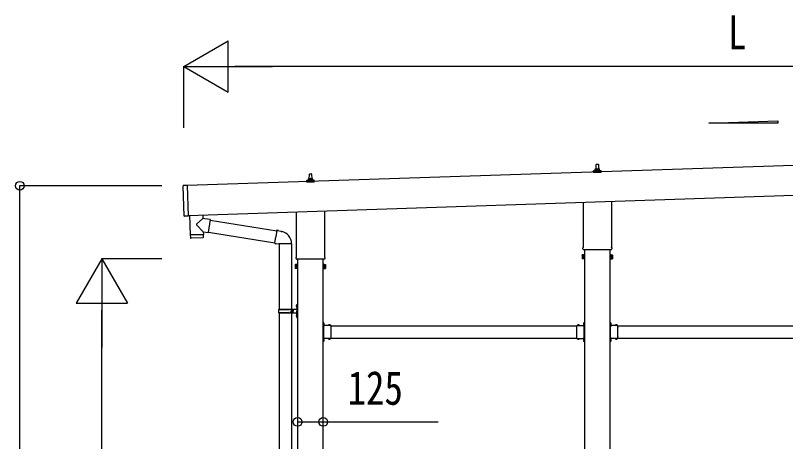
# Model space of a CAD drawing. Units: millimetres, scale not verified. Extents: x -21025 to 21025, y -14850 to 14850.
# Drawn here: x -848 to 2911, y -2313 to -236 of the extents above; entities that cross this region are included whole.
import ezdxf
from ezdxf.enums import TextEntityAlignment as Align

# ---------------------------------------------------------------- set-up
doc = ezdxf.new("R2010")
doc.units = ezdxf.units.MM
doc.header["$LTSCALE"] = 60
for name, color, linetype in [('0-5_YKK_13', 4, 'Continuous'), ('0-6_YKK_A1', 4, 'Continuous'), ('0-7_YKK_D', 6, 'Continuous')]:
    doc.layers.add(name, color=color, linetype=linetype)
doc.styles.add('ＭＳ ゴシック', font='')
doc.styles.get('ＭＳ ゴシック').set_extended_font_data('MS Gothic')

msp = doc.modelspace()

# ---------------------------------------------------------------- linework, layer by layer
at = {"layer": '0-5_YKK_13'}
for p, q in [((1986.26, -986.07), (1986.99, -962.55)), ((1987.99, -961.57), (1996.54, -961.57)), ((1997.54, -962.55), (1998.26, -986.07)), ((586.26, -1032.74), (586.99, -1009.21)), ((587.99, -1008.24), (596.54, -1008.24)), ((597.54, -1009.21), (598.26, -1032.74)), ((1974.01, -1001.57), (1974.01, -993.86)), ((2010.51, -1001.57), (1974.01, -1001.57)), ((1974.4, -993.07), (2010.13, -993.07)), ((1974.78, -992.89), (1981.5, -991.26)), ((1981.88, -991.07), (2002.65, -991.07)), ((1982.26, -990.29), (1982.26, -986.07)), ((1983.26, -986.07), (2001.26, -986.07)), ((2002.26, -990.29), (2002.26, -986.07)), ((2009.75, -992.89), (2003.03, -991.26)), ((2010.51, -1001.57), (2010.51, -993.86)), ((574.01, -1048.24), (574.01, -1040.53)), ((610.51, -1048.24), (574.01, -1048.24)), ((574.4, -1039.74), (610.13, -1039.74)), ((574.78, -1039.55), (581.5, -1037.92)), ((581.88, -1037.74), (602.65, -1037.74)), ((582.26, -1036.95), (582.26, -1032.74)), ((583.26, -1032.74), (601.26, -1032.74)), ((602.26, -1036.95), (602.26, -1032.74)), ((609.75, -1039.55), (603.03, -1037.92)), ((610.51, -1048.24), (610.51, -1040.53)), ((-23.94, -1213.7), (-28.87, -1065.78)), ((-8.92, -1064.12), (-27.91, -1064.75)), ((1923.96, -1365.56), (1923.96, -1146.19)), ((2060.56, -1141.64), (2060.56, -1365.56)), ((523.96, -1412.23), (523.96, -1192.86)), ((660.56, -1188.3), (660.56, -1412.23)), ((66.55, -1208.1), (67.15, -1226.29)), ((102.75, -1231.35), (93.79, -1294.41)), ((102.49, -1233.17), (428.39, -1285.06)), ((69.31, -1290.93), (37.81, -1258.42)), ((5.78, -1306.07), (6.44, -1319.11)), ((10.24, -1304.92), (10.29, -1305.92)), ((65.21, -1303.09), (65.23, -1304.09)), ((69.31, -1290.93), (93.79, -1294.41)), ((69.31, -1290.93), (69.71, -1302.94)), ((94.05, -1292.58), (417.97, -1344.16)), ((417.65, -1345.98), (423.18, -1314.61)), ((428.71, -1283.24), (423.18, -1314.61)), ((428.71, -1283.24), (429.86, -1281.26)), ((429.86, -1281.26), (433.42, -1281.89)), ((433.42, -1281.89), (433.83, -1284.24)), ((448.35, -1287.06), (450.03, -1288.69)), ((450.03, -1288.69), (452.15, -1289.14)), ((67.05, -1320.04), (9.54, -1321.96)), ((417.65, -1345.98), (418.05, -1348.23)), ((417.65, -1345.98), (422.8, -1346.79)), ((418.05, -1348.23), (421.61, -1348.86)), ((421.61, -1348.86), (422.8, -1346.79)), ((422.8, -1346.79), (437.41, -1349.11)), ((437.41, -1349.11), (439.61, -1348.12)), ((499.91, -1348.52), (438.73, -1348.52)), ((439.76, -1348.52), (439.76, -1668)), ((499.76, -1348.52), (499.76, -1668)), ((1922.26, -1374.33), (1922.26, -1368.83)), ((2060.2, -1377.83), (1924.33, -1377.83)), ((2062.26, -1368.83), (2062.26, -1374.33)), ((522.26, -1421), (522.26, -1415.5)), ((660.2, -1424.5), (524.33, -1424.5)), ((662.26, -1415.5), (662.26, -1421)), ((1918.26, -1403.83), (1919.02, -1402.52)), ((1918.26, -1403.83), (1918.26, -1420.83)), ((1918.26, -1420.83), (1919.02, -1422.15)), ((1925.26, -1407.43), (1919.02, -1407.43)), ((1925.26, -1417.24), (1919.02, -1417.24)), ((1925.26, -1422.15), (1919.02, -1422.15)), ((1927.76, -1421.53), (1925.26, -1421.53)), ((2056.76, -1421.53), (2059.26, -1421.53)), ((2059.26, -1407.43), (2065.5, -1407.43)), ((2059.26, -1417.24), (2065.5, -1417.24)), ((2059.26, -1422.15), (2065.5, -1422.15)), ((2066.26, -1403.83), (2065.5, -1402.52)), ((2066.26, -1420.83), (2065.5, -1422.15)), ((2066.26, -1403.83), (2066.26, -1420.83)), ((518.26, -1450.5), (519.02, -1449.19)), ((518.26, -1450.5), (518.26, -1467.5)), ((525.26, -1454.09), (519.02, -1454.09)), ((525.26, -1463.91), (519.02, -1463.91)), ((659.26, -1454.09), (665.5, -1454.09)), ((659.26, -1463.91), (665.5, -1463.91)), ((666.26, -1450.5), (665.5, -1449.19)), ((666.26, -1450.5), (666.26, -1467.5)), ((518.26, -1467.5), (519.02, -1468.81)), ((525.26, -1468.81), (519.02, -1468.81)), ((527.76, -1468.2), (525.26, -1468.2)), ((656.76, -1468.2), (659.26, -1468.2)), ((659.26, -1468.81), (665.5, -1468.81)), ((666.26, -1467.5), (665.5, -1468.81)), ((523.46, -1650.85), (525.51, -1651.85)), ((524.73, -1648.85), (525.36, -1648.85)), ((524.73, -1648.85), (524.73, -1657.15)), ((525.36, -1648.85), (525.36, -1657.15)), ((525.36, -1648.85), (525.76, -1649.25)), ((525.51, -1651.85), (526.12, -1653)), ((525.76, -1645), (528.76, -1643.5)), ((525.76, -1645), (525.76, -1677)), ((525.76, -1649.25), (525.76, -1656.75)), ((528.76, -1643.5), (528.76, -1677)), ((528.76, -1643.5), (529.76, -1643.5)), ((529.76, -1643.5), (529.76, -1677)), ((436.76, -1670), (487.09, -1670)), ((436.76, -1684), (487.09, -1684)), ((437.76, -1668), (523.76, -1668)), ((437.76, -1668), (437.76, -1670)), ((437.76, -1686), (437.76, -1684)), ((437.76, -1686), (523.76, -1686)), ((439.76, -1686), (439.76, -2590.5)), ((496.76, -1668), (496.76, -1672.5)), ((496.76, -1672.5), (498.76, -1672.5)), ((496.76, -1686), (496.76, -1681.5)), ((496.76, -1681.5), (498.76, -1681.5)), ((498.76, -1672.5), (498.76, -1677)), ((498.76, -1681.5), (498.76, -1677)), ((499.76, -1686), (499.76, -2590.5)), ((504.76, -1668), (504.76, -1677)), ((504.76, -1672.5), (507.76, -1672.5)), ((504.76, -1686), (504.76, -1677)), ((504.76, -1681.5), (507.76, -1681.5)), ((507.76, -1672.5), (507.76, -1677)), ((507.76, -1681.5), (507.76, -1677)), ((524.73, -1657.15), (525.36, -1657.15)), ((525.36, -1657.15), (525.76, -1656.75)), ((525.76, -1709), (525.76, -1677)), ((528.76, -1710.5), (528.76, -1677)), ((529.76, -1710.5), (529.76, -1677)), ((523.46, -1698.85), (525.51, -1699.85)), ((524.73, -1696.85), (525.36, -1696.85)), ((524.73, -1696.85), (524.73, -1705.15)), ((524.73, -1705.15), (525.36, -1705.15)), ((525.36, -1696.85), (525.36, -1705.15)), ((525.36, -1696.85), (525.76, -1697.25)), ((525.36, -1705.15), (525.76, -1704.75)), ((525.51, -1699.85), (526.12, -1701)), ((525.76, -1697.25), (525.76, -1704.75)), ((525.76, -1709), (528.76, -1710.5)), ((528.76, -1710.5), (529.76, -1710.5)), ((656.36, -1731.5), (654.76, -1731.5)), ((654.76, -1736), (656.36, -1736)), ((656.36, -1737), (654.76, -1737)), ((660.46, -1739), (654.76, -1739)), ((656.36, -1741), (654.76, -1741)), ((654.76, -1742), (656.36, -1742)), ((656.36, -1748.46), (656.36, -1731.5)), ((656.36, -1734.96), (656.36, -1743.03)), ((656.36, -1737.87), (659.02, -1736.55)), ((656.36, -1740.13), (659.02, -1741.45)), ((692.76, -1746.9), (656.36, -1746.9)), ((656.76, -1748.5), (659.76, -1748.5)), ((656.76, -1757.29), (656.76, -1750.5)), ((656.76, -1799.29), (656.76, -1758.71)), ((657.22, -1734.26), (657.06, -1734.26)), ((657.22, -1743.73), (657.06, -1743.73)), ((680.03, -1746.04), (680.03, -1746.2)), ((688.8, -1746.9), (680.73, -1746.9)), ((683.64, -1746.9), (682.31, -1744.24)), ((685.89, -1746.9), (687.21, -1744.24)), ((689.5, -1746.04), (689.5, -1746.2)), ((692.76, -1757.29), (692.76, -1746.9)), ((692.76, -1799.29), (692.76, -1758.71)), ((1891.76, -1757.29), (1891.76, -1746.9)), ((1891.76, -1746.9), (1928.16, -1746.9)), ((1891.76, -1799.29), (1891.76, -1758.71)), ((1895.03, -1746.04), (1895.03, -1746.2)), ((1895.73, -1746.9), (1903.8, -1746.9)), ((1898.64, -1746.9), (1897.31, -1744.24)), ((1900.89, -1746.9), (1902.21, -1744.24)), ((1904.5, -1746.04), (1904.5, -1746.2)), ((1924.06, -1739), (1929.76, -1739)), ((1927.76, -1748.5), (1924.76, -1748.5)), ((1928.16, -1737.87), (1925.51, -1736.55)), ((1928.16, -1740.13), (1925.51, -1741.45)), ((1927.3, -1734.26), (1927.46, -1734.26)), ((1927.3, -1743.74), (1927.46, -1743.74)), ((1927.76, -1757.29), (1927.76, -1750.5)), ((1927.76, -1799.29), (1927.76, -1758.71)), ((1928.16, -1731.5), (1929.76, -1731.5)), ((1928.16, -1748.46), (1928.16, -1731.5)), ((1928.16, -1734.97), (1928.16, -1743.03)), ((1929.76, -1736), (1928.16, -1736)), ((1928.16, -1737), (1929.76, -1737)), ((1928.16, -1741), (1929.76, -1741)), ((1929.76, -1742), (1928.16, -1742)), ((2056.36, -1731.5), (2054.76, -1731.5)), ((2054.76, -1736), (2056.36, -1736)), ((2056.36, -1737), (2054.76, -1737)), ((2060.46, -1739), (2054.76, -1739)), ((2056.36, -1741), (2054.76, -1741)), ((2054.76, -1742), (2056.36, -1742)), ((2056.36, -1748.46), (2056.36, -1731.5)), ((2056.36, -1734.96), (2056.36, -1743.03)), ((2056.36, -1737.87), (2059.02, -1736.55)), ((2056.36, -1740.13), (2059.02, -1741.45)), ((2092.76, -1746.9), (2056.36, -1746.9)), ((2056.76, -1748.5), (2059.76, -1748.5)), ((2056.76, -1757.29), (2056.76, -1750.5)), ((2056.76, -1799.29), (2056.76, -1758.71)), ((2057.22, -1734.26), (2057.06, -1734.26)), ((2057.22, -1743.73), (2057.06, -1743.73)), ((2080.03, -1746.04), (2080.03, -1746.2)), ((2088.8, -1746.9), (2080.73, -1746.9)), ((2083.64, -1746.9), (2082.31, -1744.24)), ((2085.89, -1746.9), (2087.21, -1744.24)), ((2089.5, -1746.04), (2089.5, -1746.2)), ((2092.76, -1757.29), (2092.76, -1746.9)), ((2092.76, -1799.29), (2092.76, -1758.71)), ((656.76, -1807.5), (656.76, -1800.71)), ((692.76, -1811.1), (692.76, -1800.71)), ((1891.76, -1811.1), (1891.76, -1800.71)), ((1927.76, -1807.5), (1927.76, -1800.71)), ((2056.76, -1807.5), (2056.76, -1800.71)), ((2092.76, -1811.1), (2092.76, -1800.71)), ((656.36, -1817), (654.76, -1817)), ((656.36, -1821), (654.76, -1821)), ((656.36, -1826.5), (654.76, -1826.5)), ((656.36, -1826.5), (656.36, -1809.54)), ((692.76, -1811.1), (656.36, -1811.1)), ((656.36, -1814.96), (656.36, -1823.03)), ((656.36, -1817.87), (659.02, -1816.55)), ((656.36, -1820.13), (659.02, -1821.45)), ((659.76, -1809.5), (656.76, -1809.5)), ((657.22, -1814.26), (657.06, -1814.26)), ((657.22, -1823.73), (657.06, -1823.73)), ((680.03, -1811.96), (680.03, -1811.8)), ((688.8, -1811.1), (680.73, -1811.1)), ((683.64, -1811.1), (682.31, -1813.76)), ((685.89, -1811.1), (687.21, -1813.76)), ((689.5, -1811.96), (689.5, -1811.8)), ((1891.76, -1811.1), (1928.16, -1811.1)), ((1895.03, -1811.96), (1895.03, -1811.8)), ((1895.73, -1811.1), (1903.8, -1811.1)), ((1898.64, -1811.1), (1897.31, -1813.76)), ((1900.89, -1811.1), (1902.21, -1813.76)), ((1904.5, -1811.96), (1904.5, -1811.8)), ((1924.76, -1809.5), (1927.76, -1809.5)), ((1928.16, -1817.87), (1925.51, -1816.55)), ((1928.16, -1820.13), (1925.51, -1821.45)), ((1927.3, -1814.27), (1927.46, -1814.27)), ((1927.3, -1823.74), (1927.46, -1823.74)), ((1928.16, -1826.5), (1928.16, -1809.54)), ((1928.16, -1814.96), (1928.16, -1823.03)), ((1928.16, -1817), (1929.76, -1817)), ((1928.16, -1821), (1929.76, -1821)), ((1928.16, -1826.5), (1929.76, -1826.5)), ((2056.36, -1817), (2054.76, -1817)), ((2056.36, -1821), (2054.76, -1821)), ((2056.36, -1826.5), (2054.76, -1826.5)), ((2056.36, -1826.5), (2056.36, -1809.54)), ((2092.76, -1811.1), (2056.36, -1811.1)), ((2056.36, -1814.96), (2056.36, -1823.03)), ((2056.36, -1817.87), (2059.02, -1816.55)), ((2056.36, -1820.13), (2059.02, -1821.45)), ((2059.76, -1809.5), (2056.76, -1809.5)), ((2057.22, -1814.26), (2057.06, -1814.26)), ((2057.22, -1823.73), (2057.06, -1823.73)), ((2080.03, -1811.96), (2080.03, -1811.8)), ((2088.8, -1811.1), (2080.73, -1811.1)), ((2083.64, -1811.1), (2082.31, -1813.76)), ((2085.89, -1811.1), (2087.21, -1813.76)), ((2089.5, -1811.96), (2089.5, -1811.8))]:
    msp.add_line(p, q, dxfattribs=at)
for points in [[(-8.92, -1064.12), (-3.92, -1214.04), (-22.91, -1214.67)], [(2.58, -1210.23), (5.74, -1305.07), (69.71, -1302.94)], [(67.15, -1226.29), (65.06, -1228.05), (37.85, -1251.09)], [(102.75, -1231.35), (76.84, -1227.66), (67.15, -1226.29)], [(69.95, -1316.99), (69.74, -1303.94), (5.78, -1306.07)], [(428.71, -1283.24), (433.83, -1284.24), (448.35, -1287.06)], [(1925.26, -1422.15), (1925.26, -1402.52), (1919.02, -1402.52)], [(1925.26, -1421.53), (1925.26, -1403.13), (1927.76, -1403.13)], [(2059.26, -1421.53), (2059.26, -1403.13), (2056.76, -1403.13)], [(2059.26, -1422.15), (2059.26, -1402.52), (2065.5, -1402.52)], [(525.26, -1468.81), (525.26, -1449.19), (519.02, -1449.19)], [(525.26, -1468.2), (525.26, -1449.8), (527.76, -1449.8)], [(659.26, -1468.2), (659.26, -1449.8), (656.76, -1449.8)], [(659.26, -1468.81), (659.26, -1449.19), (665.5, -1449.19)], [(523.46, -1655.15), (525.51, -1654.15), (526.12, -1653)], [(523.46, -1703.15), (525.51, -1702.15), (526.12, -1701)], [(654.76, -1746.5), (654.76, -1740.5), (654.76, -1737.5), (654.76, -1731.5)], [(656.76, -1750.5), (659.76, -1750.5), (659.76, -1746.9)], [(1927.76, -1750.5), (1924.76, -1750.5), (1924.76, -1746.9)], [(1929.76, -1746.5), (1929.76, -1740.5), (1929.76, -1737.5), (1929.76, -1731.5)], [(2054.76, -1746.5), (2054.76, -1740.5), (2054.76, -1737.5), (2054.76, -1731.5)], [(2056.76, -1750.5), (2059.76, -1750.5), (2059.76, -1746.9)], [(654.76, -1826.5), (654.76, -1820.5), (654.76, -1817.5), (654.76, -1811.5)], [(656.76, -1807.5), (659.76, -1807.5), (659.76, -1811.1)], [(1927.76, -1807.5), (1924.76, -1807.5), (1924.76, -1811.1)], [(1929.76, -1826.5), (1929.76, -1820.5), (1929.76, -1817.5), (1929.76, -1811.5)], [(2054.76, -1826.5), (2054.76, -1820.5), (2054.76, -1817.5), (2054.76, -1811.5)], [(2056.76, -1807.5), (2059.76, -1807.5), (2059.76, -1811.1)]]:
    msp.add_lwpolyline(points, dxfattribs=at)
for points in [[(1927.76, -1422.83), (1927.76, -1401.83), (1929.76, -1401.83), (1929.76, -1422.83)], [(2056.76, -1422.83), (2056.76, -1401.83), (2054.76, -1401.83), (2054.76, -1422.83)], [(527.76, -1469.5), (527.76, -1448.5), (529.76, -1448.5), (529.76, -1469.5)], [(656.76, -1469.5), (656.76, -1448.5), (654.76, -1448.5), (654.76, -1469.5)]]:
    msp.add_lwpolyline(points, close=True, dxfattribs=at)
for centre, radius, start, end in [((1987.99, -962.57), 1, 90, 178.60509), ((1996.54, -962.57), 1, 1.39491, 90), ((587.99, -1009.24), 1, 90, 178.60509), ((596.54, -1009.24), 1, 1.39491, 90), ((1975.01, -993.86), 1, 103.62699, 180), ((1981.26, -990.29), 1, 283.62699, 0), ((1986.35, -986.71), 4.13, 90, 171.17633), ((1983.26, -987.07), 1, 90, 180), ((1995.6, -986.07), 4.83, 133.60282, 180), ((1988.93, -986.07), 4.83, 0, 46.39718), ((1998.18, -986.71), 4.13, 8.82367, 90), ((2001.26, -987.07), 1, 0, 90), ((2003.26, -990.29), 1, 180, 256.37301), ((2009.51, -993.86), 1, 0, 76.37301), ((575.01, -1040.53), 1, 103.62699, 180), ((581.26, -1036.95), 1, 283.62699, 0), ((586.35, -1033.37), 4.13, 90, 171.17633), ((583.26, -1033.74), 1, 90, 180), ((595.6, -1032.74), 4.83, 133.60282, 180), ((588.93, -1032.74), 4.83, 0, 46.39718), ((598.18, -1033.37), 4.13, 8.82367, 90), ((601.26, -1033.74), 1, 0, 90), ((603.26, -1036.95), 1, 180, 256.37301), ((609.51, -1040.53), 1, 0, 76.37301), ((-27.87, -1065.75), 1, 91.90915, 181.90915), ((-22.94, -1213.67), 1, 181.90915, 271.90915), ((41.23, -1254.77), 5, 132.56466, 226.88314), ((439.61, -1348.12), 60.3, 359.62495, 78), ((9.44, -1318.96), 3, 182.90915, 271.95747), ((66.95, -1317.04), 3, 271.90915, 0.90915), ((1926.26, -1368.83), 4, 125.09963, 180), ((1926.26, -1374.33), 4, 180, 194.47751), ((1926.26, -1374.33), 4, 194.47751, 241.04498), ((2058.26, -1374.33), 4, 298.95502, 345.52249), ((2058.26, -1368.83), 4, 0, 54.90037), ((2058.26, -1374.33), 4, 345.52249, 0), ((526.26, -1415.5), 4, 125.09963, 180), ((526.26, -1421), 4, 180, 194.47751), ((526.26, -1421), 4, 194.47751, 241.04498), ((658.26, -1421), 4, 298.95502, 345.52249), ((658.26, -1415.5), 4, 0, 54.90037), ((658.26, -1421), 4, 345.52249, 0), ((1922.61, -1404.97), 4.34, 145.61575, 214.38425), ((1934.5, -1412.33), 16.24, 162.41205, 197.58795), ((1922.61, -1419.69), 4.34, 145.61575, 214.38425), ((2050.02, -1412.33), 16.24, 342.41205, 17.58795), ((2061.92, -1404.97), 4.34, 325.61575, 34.38425), ((2061.92, -1419.69), 4.34, 325.61575, 34.38425), ((522.61, -1451.64), 4.34, 145.61575, 214.38425), ((534.5, -1459), 16.24, 162.41205, 197.58795), ((522.61, -1466.36), 4.34, 145.61575, 214.38425), ((650.02, -1459), 16.24, 342.41205, 17.58795), ((661.92, -1451.64), 4.34, 325.61575, 34.38425), ((661.92, -1466.36), 4.34, 325.61575, 34.38425), ((529.06, -1653), 6, 136.21765, 223.78235), ((485.51, -1677), 49.25, 171.82876, 180.00002), ((485.51, -1677), 49.25, 180.00002, 188.17127), ((487.09, -1668), 2, 270, 359.99998), ((487.09, -1686), 2, 0.00005, 90.00004), ((523.76, -1666), 2, 270, 359.99998), ((523.76, -1688), 2, 0.00005, 90.00004), ((529.06, -1701), 6, 136.21765, 223.78235), ((656.76, -1746.5), 2, 180, 270), ((657.06, -1734.96), 0.7, 90, 180), ((657.06, -1743.03), 0.7, 180, 270), ((656.06, -1758), 1, 314.427, 45.573), ((657.22, -1735.13), 0.862, 39.12355, 90), ((657.22, -1742.87), 0.862, 270, 320.87645), ((652.46, -1739), 7, 0, 39.12355), ((652.46, -1739), 7, 320.87645, 0), ((680.89, -1746.04), 0.862, 129.12355, 180), ((680.73, -1746.2), 0.7, 180, 270), ((684.76, -1750.8), 7, 90, 129.12355), ((684.76, -1750.8), 7, 50.87645, 90), ((688.8, -1746.2), 0.7, 270, 0), ((688.64, -1746.04), 0.862, 0, 50.87645), ((693.46, -1758), 1, 134.427, 225.573), ((1891.06, -1758), 1, 314.427, 45.573), ((1895.89, -1746.04), 0.862, 129.12355, 180), ((1895.73, -1746.2), 0.7, 180, 270), ((1899.76, -1750.8), 7, 90, 129.12355), ((1899.76, -1750.8), 7, 50.87645, 90), ((1903.8, -1746.2), 0.7, 270, 0), ((1903.64, -1746.04), 0.862, 0, 50.87645), ((1932.06, -1739), 7, 140.87645, 180), ((1932.06, -1739), 7, 180, 219.12355), ((1927.3, -1735.13), 0.862, 90, 140.87645), ((1927.3, -1742.87), 0.862, 219.12355, 270), ((1927.46, -1734.97), 0.7, 0, 90), ((1927.46, -1743.03), 0.7, 270, 0), ((1928.46, -1758), 1, 134.427, 225.573), ((1927.76, -1746.5), 2, 270, 0), ((2056.76, -1746.5), 2, 180, 270), ((2057.06, -1734.96), 0.7, 90, 180), ((2057.06, -1743.03), 0.7, 180, 270), ((2056.06, -1758), 1, 314.427, 45.573), ((2057.22, -1735.13), 0.862, 39.12355, 90), ((2057.22, -1742.87), 0.862, 270, 320.87645), ((2052.46, -1739), 7, 0, 39.12355), ((2052.46, -1739), 7, 320.87645, 0), ((2080.89, -1746.04), 0.862, 129.12355, 180), ((2080.73, -1746.2), 0.7, 180, 270), ((2084.76, -1750.8), 7, 90, 129.12355), ((2084.76, -1750.8), 7, 50.87645, 90), ((2088.8, -1746.2), 0.7, 270, 0), ((2088.64, -1746.04), 0.862, 0, 50.87645), ((2093.46, -1758), 1, 134.427, 225.573), ((656.06, -1800), 1, 314.427, 45.573), ((693.46, -1800), 1, 134.427, 225.573), ((1891.06, -1800), 1, 314.427, 45.573), ((1928.46, -1800), 1, 134.427, 225.573), ((2056.06, -1800), 1, 314.427, 45.573), ((2093.46, -1800), 1, 134.427, 225.573), ((656.76, -1811.5), 2, 90, 180), ((657.06, -1814.96), 0.7, 90, 180), ((657.06, -1823.03), 0.7, 180, 270), ((657.22, -1815.13), 0.862, 39.12355, 90), ((657.22, -1822.87), 0.862, 270, 320.87645), ((652.46, -1819), 7, 0, 39.12355), ((652.46, -1819), 7, 320.87645, 0), ((680.73, -1811.8), 0.7, 90, 180), ((680.89, -1811.96), 0.862, 180, 230.87645), ((684.76, -1807.2), 7, 230.87645, 270), ((684.76, -1807.2), 7, 270, 309.12355), ((688.8, -1811.8), 0.7, 0, 90), ((688.64, -1811.96), 0.862, 309.12355, 0), ((1895.73, -1811.8), 0.7, 90, 180), ((1895.89, -1811.96), 0.862, 180, 230.87645), ((1899.76, -1807.2), 7, 230.87645, 270), ((1899.76, -1807.2), 7, 270, 309.12355), ((1903.8, -1811.8), 0.7, 0, 90), ((1903.64, -1811.96), 0.862, 309.12355, 0), ((1932.06, -1819), 7, 140.87645, 180), ((1932.06, -1819), 7, 180, 219.12355), ((1927.3, -1815.13), 0.862, 90, 140.87645), ((1927.3, -1822.87), 0.862, 219.12355, 270), ((1927.46, -1814.96), 0.7, 0, 90), ((1927.46, -1823.03), 0.7, 270, 0), ((1927.76, -1811.5), 2, 0, 90), ((2056.76, -1811.5), 2, 90, 180), ((2057.06, -1814.96), 0.7, 90, 180), ((2057.06, -1823.03), 0.7, 180, 270), ((2057.22, -1815.13), 0.862, 39.12355, 90), ((2057.22, -1822.87), 0.862, 270, 320.87645), ((2052.46, -1819), 7, 0, 39.12355), ((2052.46, -1819), 7, 320.87645, 0), ((2080.73, -1811.8), 0.7, 90, 180), ((2080.89, -1811.96), 0.862, 180, 230.87645), ((2084.76, -1807.2), 7, 230.87645, 270), ((2084.76, -1807.2), 7, 270, 309.12355), ((2088.8, -1811.8), 0.7, 0, 90), ((2088.64, -1811.96), 0.862, 309.12355, 0)]:
    msp.add_arc(centre, radius, start, end, dxfattribs=at)
at = {"layer": '0-6_YKK_A1'}
for p, q in [((2536.95, -761.81), (2872.95, -749.4)), ((2872.95, -749.4), (2872.95, -761.81)), ((2872.95, -761.81), (2536.95, -761.81)), ((5383.14, -885.83), (-8.87, -1065.54)), ((-4.04, -1210.46), (5387.97, -1030.72)), ((1929.76, -1377.83), (1929.76, -4222)), ((2054.76, -4222), (2054.76, -1377.83)), ((529.76, -1424.5), (529.76, -4222)), ((654.76, -4222), (654.76, -1424.5)), ((692.76, -1749), (1891.76, -1749)), ((2092.76, -1749), (3291.76, -1749)), ((659.76, -1809), (655.26, -1809)), ((692.76, -1809), (1891.76, -1809)), ((1924.76, -1809), (1929.26, -1809)), ((2059.76, -1809), (2055.26, -1809)), ((2092.76, -1809), (3291.76, -1809))]:
    msp.add_line(p, q, dxfattribs=at)
for points in [[(659.76, -1749), (655.26, -1749), (655.26, -1809)], [(1924.76, -1749), (1929.26, -1749), (1929.26, -1809)], [(2059.76, -1749), (2055.26, -1749), (2055.26, -1809)]]:
    msp.add_lwpolyline(points, dxfattribs=at)
at = {"layer": '0-7_YKK_D'}
for p, q in [((-26.34, -484.55), (190.16, -359.55)), ((190.16, -609.55), (190.16, -359.55)), ((-26.34, -784.55), (-26.34, -483.55)), ((-26.34, -484.55), (190.16, -609.55)), ((-26.34, -484.55), (406.67, -484.55)), ((5155.44, -484.55), (223.66, -484.55)), ((-133.8, -1066.05), (-827.34, -1066.05)), ((-826.34, -3722), (-826.34, -1066.05)), ((-426.34, -1422), (-551.34, -1638.51)), ((-133.8, -1422), (-427.34, -1422)), ((-426.34, -1422), (-301.34, -1638.51)), ((-426.34, -1422), (-426.34, -1855.01)), ((-551.34, -1638.51), (-301.34, -1638.51)), ((-426.34, -3472), (-426.34, -1672))]:
    msp.add_line(p, q, dxfattribs=at)
msp.add_lwpolyline([(529.76, -2217.22), (654.76, -2217.22), (1215.76, -2217.22)], dxfattribs=at)
for centre in [(-826.34, -1066.05), (529.76, -2217.22), (654.76, -2217.22)]:
    msp.add_circle(centre, 21.25, dxfattribs=at)

# ---------------------------------------------------------------- texts
at = {"layer": '0-7_YKK_D', "style": 'ＭＳ ゴシック', "width": 0.8}
for s, p in [('L', (2629.55, -450.55)), ('125', (773.76, -2183.22))]:
    msp.add_text(s, height=165, dxfattribs=at).set_placement(p, align=Align.BOTTOM_LEFT)

doc.saveas('drawing.dxf')
